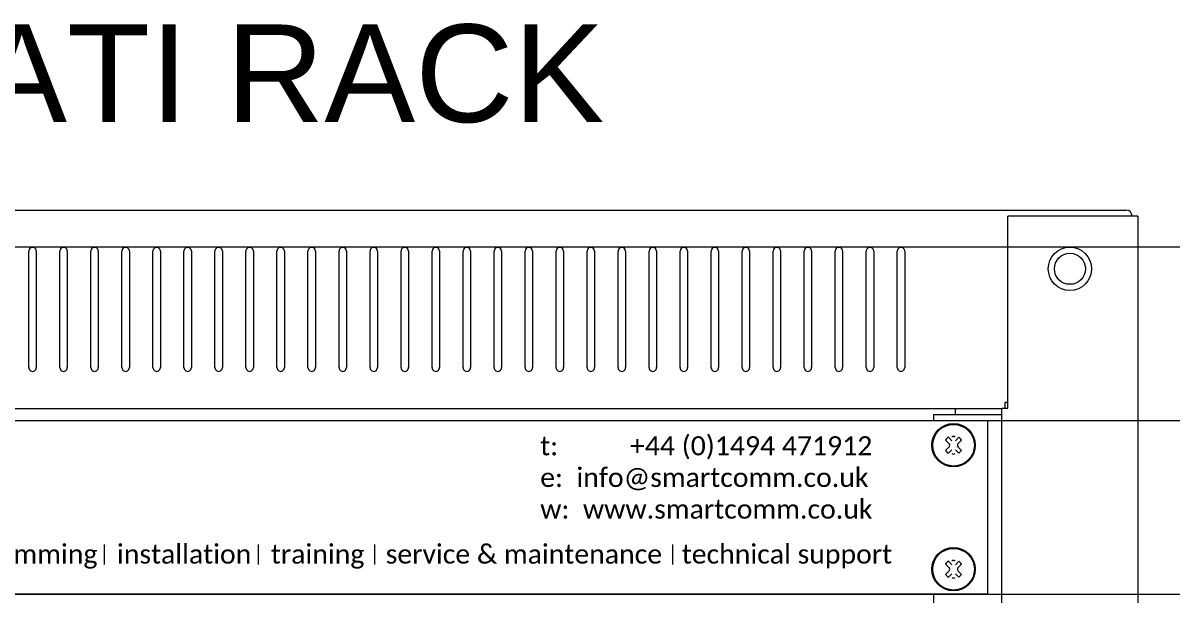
# Model space of a CAD drawing. Header units: millimetres. Extents: x -71336 to -33468, y -26189 to 22712.
# Drawn here: x -34303.7 to -34008.9, y -4787.2 to -4640.4 of the extents above; entities that cross this region are included whole.
import ezdxf
from ezdxf.enums import TextEntityAlignment as Align

# ---------------------------------------------------------------- set-up
doc = ezdxf.new("R2010")
doc.units = ezdxf.units.MM
doc.set_wipeout_variables(frame=1)
doc.layers.add('SC - Equipment', color=7, linetype='Continuous', lineweight=13)
doc.layers.add('SC - Rack Layout - U-guides and centreline', color=5, linetype='Continuous', lineweight=13, plot=False)
doc.layers.add('SC - Xlines', color=252, linetype='Continuous', plot=False)
doc.styles.add('ARIAL', font='arial.ttf')
doc.styles.add('STYLE1', font='arial.ttf', dxfattribs={"height": 50})

# ---------------------------------------------------------------- blocks, each defined once
blk = doc.blocks.new('*U199')
at = {"layer": 'SC - Rack Layout - U-guides and centreline', "ltscale": 5}
blk.add_lwpolyline([(-300, 0), (300, 0)], dxfattribs=at)
blk = doc.blocks.new('*U200')
at = {"layer": 'SC - Rack Layout - U-guides and centreline', "color": 0, "linetype": 'ByBlock', "lineweight": -2, "transparency": 16777216}
for p in [(0, 1066.8), (0, 1022.35), (0, 977.9)]:
    blk.add_blockref('*U199', p, dxfattribs=at)
blk = doc.blocks.new('*U201')
at = {"ltscale": 5}
for p, q in [((279.3873, 1125.474), (279.3873, 1074.674)), ((227.076, 1074.674), (244.4623, 1074.674))]:
    blk.add_line(p, q, dxfattribs=at)
at = {"layer": 'SC - Equipment'}
for p, q in [((-276.352, 1126.998), (276.352, 1126.998)), ((245.9863, 1076.2615), (245.9863, 1125.474)), ((279.3873, 1125.474), (245.9863, 1125.474)), ((276.352, 1125.474), (274.828, 1125.474)), ((-4.9276, 1086.6755), (-4.9276, 1116.5205)), ((-3.0226, 1116.5205), (-3.0226, 1086.6755)), ((3.0226, 1086.6755), (3.0226, 1116.5205)), ((4.9276, 1116.5205), (4.9276, 1086.6755)), ((10.9728, 1086.6755), (10.9728, 1116.5205)), ((12.8778, 1116.5205), (12.8778, 1086.6755)), ((18.923, 1086.6755), (18.923, 1116.5205)), ((20.828, 1116.5205), (20.828, 1086.6755)), ((26.8732, 1086.6755), (26.8732, 1116.5205)), ((28.7782, 1116.5205), (28.7782, 1086.6755)), ((34.8234, 1086.6755), (34.8234, 1116.5205)), ((36.7284, 1116.5205), (36.7284, 1086.6755)), ((42.7736, 1086.6755), (42.7736, 1116.5205)), ((44.6786, 1116.5205), (44.6786, 1086.6755)), ((50.7238, 1086.6755), (50.7238, 1116.5205)), ((52.6288, 1116.5205), (52.6288, 1086.6755)), ((58.674, 1086.6755), (58.674, 1116.5205)), ((60.579, 1116.5205), (60.579, 1086.6755)), ((66.6242, 1086.6755), (66.6242, 1116.5205)), ((68.5292, 1116.5205), (68.5292, 1086.6755)), ((74.5744, 1086.6755), (74.5744, 1116.5205)), ((76.4794, 1116.5205), (76.4794, 1086.6755)), ((82.5246, 1086.6755), (82.5246, 1116.5205)), ((84.4296, 1116.5205), (84.4296, 1086.6755)), ((90.4748, 1086.6755), (90.4748, 1116.5205)), ((92.3798, 1116.5205), (92.3798, 1086.6755)), ((98.425, 1086.6755), (98.425, 1116.5205)), ((100.33, 1116.5205), (100.33, 1086.6755)), ((106.3752, 1086.6755), (106.3752, 1116.5205)), ((108.2802, 1116.5205), (108.2802, 1086.6755)), ((114.3254, 1086.6755), (114.3254, 1116.5205)), ((116.2304, 1116.5205), (116.2304, 1086.6755)), ((122.2756, 1086.6755), (122.2756, 1116.5205)), ((124.1806, 1116.5205), (124.1806, 1086.6755)), ((130.2258, 1086.6755), (130.2258, 1116.5205)), ((132.1308, 1116.5205), (132.1308, 1086.6755)), ((138.176, 1086.6755), (138.176, 1116.5205)), ((140.081, 1116.5205), (140.081, 1086.6755)), ((146.1262, 1086.6755), (146.1262, 1116.5205)), ((148.0312, 1116.5205), (148.0312, 1086.6755)), ((154.0764, 1086.6755), (154.0764, 1116.5205)), ((155.9814, 1116.5205), (155.9814, 1086.6755)), ((162.0266, 1086.6755), (162.0266, 1116.5205)), ((163.9316, 1116.5205), (163.9316, 1086.6755)), ((169.9768, 1086.6755), (169.9768, 1116.5205)), ((171.8818, 1116.5205), (171.8818, 1086.6755)), ((177.927, 1086.6755), (177.927, 1116.5205)), ((179.832, 1116.5205), (179.832, 1086.6755)), ((185.8772, 1086.6755), (185.8772, 1116.5205)), ((187.7822, 1116.5205), (187.7822, 1086.6755)), ((193.8274, 1086.6755), (193.8274, 1116.5205)), ((195.7324, 1116.5205), (195.7324, 1086.6755)), ((201.7776, 1086.6755), (201.7776, 1116.5205)), ((203.6826, 1116.5205), (203.6826, 1086.6755)), ((209.7278, 1086.6755), (209.7278, 1116.5205)), ((211.6328, 1116.5205), (211.6328, 1086.6755)), ((217.678, 1086.6755), (217.678, 1116.5205)), ((219.583, 1116.5205), (219.583, 1086.6755)), ((-245.364, 1076.198), (244.4623, 1076.198)), ((232.537, 1076.198), (232.537, 1074.674)), ((244.4623, 1076.2615), (245.9863, 1076.2615)), ((244.4623, 1074.674), (244.4623, 1076.2615)), ((245.364, 1076.2615), (245.364, 1077.7982)), ((245.364, 1077.7982), (245.9863, 1077.7982)), ((227.076, 1030.224), (227.076, 1074.674)), ((244.4623, 1030.224), (244.4623, 1074.674)), ((279.3873, 1074.674), (279.3873, 1030.224)), ((227.076, 985.774), (227.076, 1030.224)), ((244.4623, 985.774), (244.4623, 1030.224)), ((279.3873, 1030.224), (279.3873, 985.774))]:
    blk.add_line(p, q, dxfattribs=at)
for centre, radius in [((261.9375, 1111.9866), 5.5499), ((261.9375, 1111.9866), 3.9751), ((232.21315, 1068.324), 2.54), ((232.21315, 1052.449), 2.54), ((232.21315, 1036.574), 2.54)]:
    blk.add_circle(centre, radius, dxfattribs=at)
for centre, radius, start, end in [((276.352, 1125.474), 1.524, 0, 90), ((-3.9751, 1116.5205), 0.9525, 0.000017, 180.000009), ((3.9751, 1116.5205), 0.9525, 0.000017, 180.000009), ((11.9253, 1116.5205), 0.9525, 0.000017, 180.000009), ((19.8755, 1116.5205), 0.9525, 0.000017, 180.000009), ((27.8257, 1116.5205), 0.9525, 0.000017, 180.000009), ((35.7759, 1116.5205), 0.9525, 0.000017, 180.000009), ((43.7261, 1116.5205), 0.9525, 0.000017, 180.000009), ((51.6763, 1116.5205), 0.9525, 0.000017, 180.000009), ((59.6265, 1116.5205), 0.9525, 0.000017, 180.000009), ((67.5767, 1116.5205), 0.9525, 0.000017, 180.000009), ((75.5269, 1116.5205), 0.9525, 0.000017, 180.000009), ((83.4771, 1116.5205), 0.9525, 0.000017, 180.000009), ((91.4273, 1116.5205), 0.9525, 0.000017, 180.000009), ((99.3775, 1116.5205), 0.9525, 0.000017, 180.000009), ((107.3277, 1116.5205), 0.9525, 0.000017, 180.000009), ((115.2779, 1116.5205), 0.9525, 0.000017, 180.000009), ((123.2281, 1116.5205), 0.9525, 0.000017, 180.000009), ((131.1783, 1116.5205), 0.9525, 0.000017, 180.000009), ((139.1285, 1116.5205), 0.9525, 0.000017, 180.000009), ((147.0787, 1116.5205), 0.9525, 0.000017, 180.000009), ((155.0289, 1116.5205), 0.9525, 0.000017, 180.000009), ((162.9791, 1116.5205), 0.9525, 0.000017, 180.000009), ((170.9293, 1116.5205), 0.9525, 0.000017, 180.000009), ((178.8795, 1116.5205), 0.9525, 0.000017, 180.000009), ((186.8297, 1116.5205), 0.9525, 0.000017, 180.000009), ((194.7799, 1116.5205), 0.9525, 0.000017, 180.000009), ((202.7301, 1116.5205), 0.9525, 0.000017, 180.000009), ((210.6803, 1116.5205), 0.9525, 0.000017, 180.000009), ((218.6305, 1116.5205), 0.9525, 0.000017, 180.000009), ((-3.9751, 1086.6755), 0.9525, 180.000009, 0.000017), ((3.9751, 1086.6755), 0.9525, 180.000009, 0.000017), ((11.9253, 1086.6755), 0.9525, 180.000009, 0.000017), ((19.8755, 1086.6755), 0.9525, 180.000009, 0.000017), ((27.8257, 1086.6755), 0.9525, 180.000009, 0.000017), ((35.7759, 1086.6755), 0.9525, 180.000009, 0.000017), ((43.7261, 1086.6755), 0.9525, 180.000009, 0.000017), ((51.6763, 1086.6755), 0.9525, 180.000009, 0.000017), ((59.6265, 1086.6755), 0.9525, 180.000009, 0.000017), ((67.5767, 1086.6755), 0.9525, 180.000009, 0.000017), ((75.5269, 1086.6755), 0.9525, 180.000009, 0.000017), ((83.4771, 1086.6755), 0.9525, 180.000009, 0.000017), ((91.4273, 1086.6755), 0.9525, 180.000009, 0.000017), ((99.3775, 1086.6755), 0.9525, 180.000009, 0.000017), ((107.3277, 1086.6755), 0.9525, 180.000009, 0.000017), ((115.2779, 1086.6755), 0.9525, 180.000009, 0.000017), ((123.2281, 1086.6755), 0.9525, 180.000009, 0.000017), ((131.1783, 1086.6755), 0.9525, 180.000009, 0.000017), ((139.1285, 1086.6755), 0.9525, 180.000009, 0.000017), ((147.0787, 1086.6755), 0.9525, 180.000009, 0.000017), ((155.0289, 1086.6755), 0.9525, 180.000009, 0.000017), ((162.9791, 1086.6755), 0.9525, 180.000009, 0.000017), ((170.9293, 1086.6755), 0.9525, 180.000009, 0.000017), ((178.8795, 1086.6755), 0.9525, 180.000009, 0.000017), ((186.8297, 1086.6755), 0.9525, 180.000009, 0.000017), ((194.7799, 1086.6755), 0.9525, 180.000009, 0.000017), ((202.7301, 1086.6755), 0.9525, 180.000009, 0.000017), ((210.6803, 1086.6755), 0.9525, 180.000009, 0.000017), ((218.6305, 1086.6755), 0.9525, 180.000009, 0.000017)]:
    blk.add_arc(centre, radius, start, end, dxfattribs=at)
at = {"ltscale": 5, "style": 'ARIAL', "flags": 1}
blk.add_attdef('UNITS', (470.5, 46), '', height=9.73997, dxfattribs=at)
blk = doc.blocks.new('1U SCREWS - RACK LAYOUT')
at = {"layer": 'SC - Equipment'}
for p, q in [((231.39, 38.56), (230.53, 39.42)), ((232.13, 39.27), (231.24, 40.16)), ((233.88, 40.13), (233.02, 39.27)), ((234.62, 39.42), (233.73, 38.56)), ((231.39, 37.64), (230.53, 36.78)), ((232.13, 36.93), (231.24, 36.04)), ((233.88, 36.07), (233.02, 36.93)), ((234.62, 36.78), (233.73, 37.64)), ((231.39, 6.81), (230.53, 7.67)), ((232.13, 7.52), (231.24, 8.41)), ((233.88, 8.38), (233.02, 7.52)), ((234.62, 7.67), (233.73, 6.81)), ((231.39, 5.89), (230.53, 5.03)), ((232.13, 5.18), (231.24, 4.29)), ((233.88, 4.32), (233.02, 5.18)), ((234.62, 5.03), (233.73, 5.89))]:
    blk.add_line(p, q, dxfattribs=at)
for centre, major_axis, start_param, end_param in [((232.56, 38.1), (5.56, 0), 0, 6.283185), ((232.56, 38.1), (5.33, 0), 0, 6.283185), ((232.56, 38.1), (2.44, 0), 2.143456, 2.563819), ((230.96, 38.1), (0.635, 0), 5.497788, 7.068584), ((232.56, 39.73), (0.635, 0), 0.785399, 2.356195), ((234.19, 38.1), (0.635, 0), 2.356195, 3.926991), ((232.56, 38.1), (2.44, 0), 0.57266, 0.993023), ((232.56, 38.1), (2.44, 0), 3.719366, 4.139729), ((232.56, 36.47), (0.635, 0), 3.926991, 5.497787), ((232.56, 38.1), (2.44, 0), 5.290163, 5.710525), ((232.56, 6.35), (5.56, 0), 0, 6.283185), ((232.56, 6.35), (5.33, 0), 0, 6.283185), ((232.56, 6.35), (2.44, 0), 2.143456, 2.563819), ((230.96, 6.35), (0.635, 0), 5.497788, 7.068584), ((232.56, 7.98), (0.635, 0), 0.785399, 2.356195), ((234.19, 6.35), (0.635, 0), 2.356195, 3.926991), ((232.56, 6.35), (2.44, 0), 0.57266, 0.993023), ((232.56, 6.35), (2.44, 0), 3.719366, 4.139729), ((232.56, 4.72), (0.635, 0), 3.926991, 5.497787), ((232.56, 6.35), (2.44, 0), 5.290163, 5.710525)]:
    blk.add_ellipse(centre, major_axis=major_axis, ratio=1, start_param=start_param, end_param=end_param, dxfattribs=at)
at = {"layer": 'SC - Equipment', "ltscale": 5}
blk.add_point((0, 0), dxfattribs=at)
blk = doc.blocks.new('1U BLANK PANEL SMARTCOMM - RACK LAYOUT')
blk.add_wipeout([(-241.3, 44.45), (241.3, 44.45), (241.3, 0), (-241.3, 0)])
at = {"lineweight": 0}
for p, q in [((-241.3, 44.45), (241.3, 44.45)), ((241.3, 44.45), (241.3, 0)), ((241.3, 0), (-241.3, 0))]:
    blk.add_line(p, q, dxfattribs=at)
at = {"layer": 'SC - Equipment', "color": 232}
for p, q in [((14.87, 7.57), (14.87, 12.68)), ((54.41, 7.57), (54.41, 12.68)), ((84.19, 7.57), (84.19, 12.68)), ((160.63, 7.57), (160.63, 12.68))]:
    blk.add_line(p, q, dxfattribs=at)
at = {"layer": 'SC - Equipment'}
blk.add_blockref('1U SCREWS - RACK LAYOUT', (0, 0), dxfattribs=at)
at = {"layer": 'SC - Equipment', "char_height": 4.8928, "width": 116.0646, "attachment_point": 1, "style": 'STYLE1'}
for s, insert in [('\\pxql;{\\fCalibri|b0|i0|c0|p34;\\C253;t: ^I  +44 (0)1494 471912 }', (126.6, 40.41)), ('\\pxql;{\\fCalibri|b0|i0|c0|p34;\\C253;e:  info@smartcomm.co.uk }', (126.6, 32.31)), ('\\pxql;{\\fCalibri|b0|i0|c0|p34;\\C253;w:  www.smartcomm.co.uk }', (126.6, 24.2)), ('{\\fCalibri|b0|i0|c0|p34;\\C253;programming}', (-29.01, 12.68)), ('{\\fCalibri|b0|i0|c0|p34;\\C253;installation}', (18.11, 12.68)), ('{\\fCalibri|b0|i0|c0|p34;\\C253;training}', (57.56, 12.68)), ('{\\fCalibri|b0|i0|c0|p34;\\C253;service & maintenance}', (87, 12.68)), ('{\\fCalibri|b0|i0|c0|p34;\\C253;technical support}', (162.89, 12.68))]:
    blk.add_mtext(s, dxfattribs=dict(at, insert=insert))

msp = doc.modelspace()

# ---------------------------------------------------------------- block references
at = {"layer": 'SC - Equipment'}
msp.add_blockref('*U201', (-34297.305, -5815.372), dxfattribs=at)
at = {"layer": 'SC - Rack Layout - U-guides and centreline'}
msp.add_blockref('*U200', (-34297.756, -5764.572), dxfattribs=at)

# ---------------------------------------------------------------- texts
at = {"layer": 'SC - Xlines', "transparency": 33554687, "style": 'ARIAL'}
msp.add_text('MASERATI RACK', height=25, dxfattribs=at).set_placement((-34297.305, -4653.322), align=Align.MIDDLE_CENTER)

# ---------------------------------------------------------------- next in the draw order: block references
at = {"layer": 'SC - Equipment', "ltscale": 5}
msp.add_blockref('1U BLANK PANEL SMARTCOMM - RACK LAYOUT', (-34297.756, -4786.672), dxfattribs=at)

doc.saveas('drawing.dxf')
